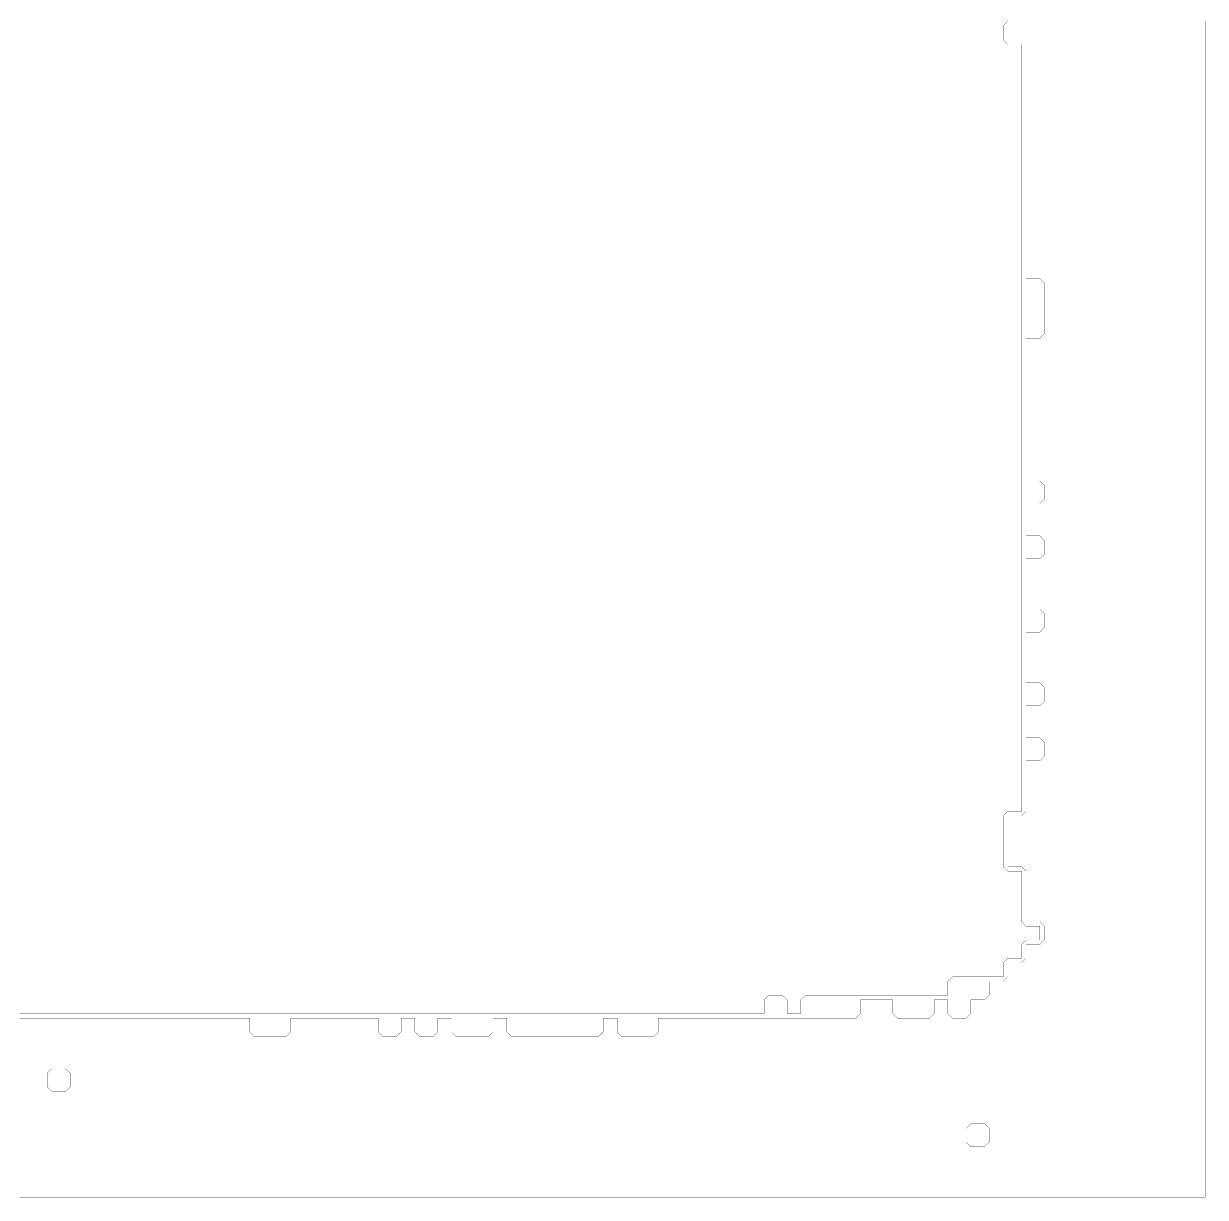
# Model space of a CAD drawing. Header units: metres. Extents: x 0 to 4990, y -4990 to 0.
# Drawn here: x 2479 to 4990, y -4990 to -2495 of the extents above; entities that cross this region are included whole.
import ezdxf

# ---------------------------------------------------------------- set-up
doc = ezdxf.new("R2010")
doc.units = ezdxf.units.M
doc.layers.add('conductor', color=1, linetype='Continuous')
doc.layers.add('substrate', color=5, linetype='Continuous')

msp = doc.modelspace()

# ---------------------------------------------------------------- linework, layer by layer
at = {"layer": 'conductor', "const_width": 0.5}
msp.add_lwpolyline([(2470.703125, -4599.609375), (2480.46875, -4599.609375), (2490.234375, -4599.609375), (2500, -4599.609375), (2509.765625, -4599.609375), (2519.53125, -4599.609375), (2529.296875, -4599.609375), (2539.0625, -4599.609375), (2548.828125, -4599.609375), (2558.59375, -4599.609375), (2568.359375, -4599.609375), (2578.125, -4599.609375), (2587.890625, -4599.609375), (2597.65625, -4599.609375), (2607.421875, -4599.609375), (2617.1875, -4599.609375), (2626.953125, -4599.609375), (2636.71875, -4599.609375), (2646.484375, -4599.609375), (2656.25, -4599.609375), (2666.015625, -4599.609375), (2675.78125, -4599.609375), (2685.546875, -4599.609375), (2695.3125, -4599.609375), (2705.078125, -4599.609375), (2714.84375, -4599.609375), (2724.609375, -4599.609375), (2734.375, -4599.609375), (2744.140625, -4599.609375), (2753.90625, -4599.609375), (2763.671875, -4599.609375), (2773.4375, -4599.609375), (2783.203125, -4599.609375), (2792.96875, -4599.609375), (2802.734375, -4599.609375), (2812.5, -4599.609375), (2822.265625, -4599.609375), (2832.03125, -4599.609375), (2841.796875, -4599.609375), (2851.5625, -4599.609375), (2861.328125, -4599.609375), (2871.09375, -4599.609375), (2880.859375, -4599.609375), (2890.625, -4599.609375), (2900.390625, -4599.609375), (2910.15625, -4599.609375), (2919.921875, -4599.609375), (2929.6875, -4599.609375), (2939.453125, -4599.609375), (2949.21875, -4599.609375), (2958.984375, -4599.609375), (2968.75, -4599.609375), (2978.515625, -4599.609375), (2988.28125, -4599.609375), (2998.046875, -4599.609375), (3007.8125, -4599.609375), (3017.578125, -4599.609375), (3027.34375, -4599.609375), (3037.109375, -4599.609375), (3046.875, -4599.609375), (3056.640625, -4599.609375), (3066.40625, -4599.609375), (3076.171875, -4599.609375), (3085.9375, -4599.609375), (3095.703125, -4599.609375), (3105.46875, -4599.609375), (3115.234375, -4599.609375), (3125, -4599.609375), (3134.765625, -4599.609375), (3144.53125, -4599.609375), (3154.296875, -4599.609375), (3164.0625, -4599.609375), (3173.828125, -4599.609375), (3183.59375, -4599.609375), (3193.359375, -4599.609375), (3203.125, -4599.609375), (3212.890625, -4599.609375), (3222.65625, -4599.609375), (3232.421875, -4599.609375), (3242.1875, -4599.609375), (3251.953125, -4599.609375), (3261.71875, -4599.609375), (3271.484375, -4599.609375), (3281.25, -4599.609375), (3291.015625, -4599.609375), (3300.78125, -4599.609375), (3310.546875, -4599.609375), (3320.3125, -4599.609375), (3330.078125, -4599.609375), (3339.84375, -4599.609375), (3349.609375, -4599.609375), (3359.375, -4599.609375), (3369.140625, -4599.609375), (3378.90625, -4599.609375), (3388.671875, -4599.609375), (3398.4375, -4599.609375), (3408.203125, -4599.609375), (3417.96875, -4599.609375), (3427.734375, -4599.609375), (3437.5, -4599.609375), (3447.265625, -4599.609375), (3457.03125, -4599.609375), (3466.796875, -4599.609375), (3476.5625, -4599.609375), (3486.328125, -4599.609375), (3496.09375, -4599.609375), (3505.859375, -4599.609375), (3515.625, -4599.609375), (3525.390625, -4599.609375), (3535.15625, -4599.609375), (3544.921875, -4599.609375), (3554.6875, -4599.609375), (3564.453125, -4599.609375), (3574.21875, -4599.609375), (3583.984375, -4599.609375), (3593.75, -4599.609375), (3603.515625, -4599.609375), (3613.28125, -4599.609375), (3623.046875, -4599.609375), (3632.8125, -4599.609375), (3642.578125, -4599.609375), (3652.34375, -4599.609375), (3662.109375, -4599.609375), (3671.875, -4599.609375), (3681.640625, -4599.609375), (3691.40625, -4599.609375), (3701.171875, -4599.609375), (3710.9375, -4599.609375), (3720.703125, -4599.609375), (3730.46875, -4599.609375), (3740.234375, -4599.609375), (3750, -4599.609375), (3759.765625, -4599.609375), (3769.53125, -4599.609375), (3779.296875, -4599.609375), (3789.0625, -4599.609375), (3798.828125, -4599.609375), (3808.59375, -4599.609375), (3818.359375, -4599.609375), (3828.125, -4599.609375), (3837.890625, -4599.609375), (3847.65625, -4599.609375), (3857.421875, -4599.609375), (3867.1875, -4599.609375), (3876.953125, -4599.609375), (3886.71875, -4599.609375), (3896.484375, -4599.609375), (3906.25, -4599.609375), (3916.015625, -4599.609375), (3925.78125, -4599.609375), (3935.546875, -4599.609375), (3945.3125, -4599.609375), (3955.078125, -4599.609375), (3964.84375, -4599.609375), (3974.609375, -4599.609375), (3984.375, -4599.609375), (3994.140625, -4599.609375), (4003.90625, -4599.609375), (4013.671875, -4599.609375), (4023.4375, -4599.609375), (4033.203125, -4599.609375), (4042.96875, -4599.609375), (4052.734375, -4599.609375), (4052.734375, -4589.84375), (4052.734375, -4580.078125), (4052.734375, -4570.3125), (4062.5, -4560.546875), (4072.265625, -4560.546875), (4082.03125, -4560.546875), (4091.796875, -4560.546875), (4101.5625, -4570.3125), (4101.5625, -4580.078125), (4101.5625, -4589.84375), (4101.5625, -4599.609375), (4111.328125, -4599.609375), (4121.09375, -4599.609375), (4130.859375, -4599.609375), (4130.859375, -4589.84375), (4130.859375, -4580.078125), (4130.859375, -4570.3125), (4140.625, -4560.546875), (4150.390625, -4560.546875), (4160.15625, -4560.546875), (4169.921875, -4560.546875), (4179.6875, -4560.546875), (4189.453125, -4560.546875), (4199.21875, -4560.546875), (4208.984375, -4560.546875), (4218.75, -4560.546875), (4228.515625, -4560.546875), (4238.28125, -4560.546875), (4248.046875, -4560.546875), (4257.8125, -4560.546875), (4267.578125, -4560.546875), (4277.34375, -4560.546875), (4287.109375, -4560.546875), (4296.875, -4560.546875), (4306.640625, -4560.546875), (4316.40625, -4560.546875), (4326.171875, -4560.546875), (4335.9375, -4560.546875), (4345.703125, -4560.546875), (4355.46875, -4560.546875), (4365.234375, -4560.546875), (4375, -4560.546875), (4384.765625, -4560.546875), (4394.53125, -4560.546875), (4404.296875, -4560.546875), (4414.0625, -4560.546875), (4423.828125, -4560.546875), (4433.59375, -4560.546875), (4443.359375, -4560.546875), (4443.359375, -4550.78125), (4443.359375, -4541.015625), (4443.359375, -4531.25), (4453.125, -4521.484375), (4462.890625, -4521.484375), (4472.65625, -4521.484375), (4482.421875, -4521.484375), (4492.1875, -4521.484375), (4501.953125, -4521.484375), (4511.71875, -4521.484375), (4521.484375, -4521.484375), (4531.25, -4521.484375), (4541.015625, -4521.484375), (4550.78125, -4521.484375), (4560.546875, -4521.484375), (4560.546875, -4511.71875), (4560.546875, -4501.953125), (4560.546875, -4492.1875), (4570.3125, -4482.421875), (4580.078125, -4482.421875), (4589.84375, -4482.421875), (4599.609375, -4482.421875), (4599.609375, -4472.65625), (4599.609375, -4462.890625), (4599.609375, -4453.125), (4609.375, -4443.359375), (4619.140625, -4443.359375), (4628.90625, -4443.359375), (4638.671875, -4443.359375), (4638.671875, -4433.59375), (4638.671875, -4423.828125), (4638.671875, -4414.0625), (4628.90625, -4414.0625), (4619.140625, -4414.0625), (4609.375, -4414.0625), (4599.609375, -4404.296875), (4599.609375, -4394.53125), (4599.609375, -4384.765625), (4599.609375, -4375), (4599.609375, -4365.234375), (4599.609375, -4355.46875), (4599.609375, -4345.703125), (4599.609375, -4335.9375), (4599.609375, -4326.171875), (4599.609375, -4316.40625), (4599.609375, -4306.640625), (4599.609375, -4296.875), (4589.84375, -4296.875), (4580.078125, -4296.875), (4570.3125, -4296.875), (4560.546875, -4287.109375), (4560.546875, -4277.34375), (4560.546875, -4267.578125), (4560.546875, -4257.8125), (4560.546875, -4248.046875), (4560.546875, -4238.28125), (4560.546875, -4228.515625), (4560.546875, -4218.75), (4560.546875, -4208.984375), (4560.546875, -4199.21875), (4560.546875, -4189.453125), (4560.546875, -4179.6875), (4570.3125, -4169.921875), (4580.078125, -4169.921875), (4589.84375, -4169.921875), (4599.609375, -4169.921875), (4599.609375, -4160.15625), (4599.609375, -4150.390625), (4599.609375, -4140.625), (4599.609375, -4130.859375), (4599.609375, -4121.09375), (4599.609375, -4111.328125), (4599.609375, -4101.5625), (4599.609375, -4091.796875), (4599.609375, -4082.03125), (4599.609375, -4072.265625), (4599.609375, -4062.5), (4599.609375, -4052.734375), (4599.609375, -4042.96875), (4599.609375, -4033.203125), (4599.609375, -4023.4375), (4599.609375, -4013.671875), (4599.609375, -4003.90625), (4599.609375, -3994.140625), (4599.609375, -3984.375), (4599.609375, -3974.609375), (4599.609375, -3964.84375), (4599.609375, -3955.078125), (4599.609375, -3945.3125), (4599.609375, -3935.546875), (4599.609375, -3925.78125), (4599.609375, -3916.015625), (4599.609375, -3906.25), (4599.609375, -3896.484375), (4599.609375, -3886.71875), (4599.609375, -3876.953125), (4599.609375, -3867.1875), (4599.609375, -3857.421875), (4599.609375, -3847.65625), (4599.609375, -3837.890625), (4599.609375, -3828.125), (4599.609375, -3818.359375), (4599.609375, -3808.59375), (4599.609375, -3798.828125), (4599.609375, -3789.0625), (4599.609375, -3779.296875), (4599.609375, -3769.53125), (4599.609375, -3759.765625), (4599.609375, -3750), (4599.609375, -3740.234375), (4599.609375, -3730.46875), (4599.609375, -3720.703125), (4599.609375, -3710.9375), (4599.609375, -3701.171875), (4599.609375, -3691.40625), (4599.609375, -3681.640625), (4599.609375, -3671.875), (4599.609375, -3662.109375), (4599.609375, -3652.34375), (4599.609375, -3642.578125), (4599.609375, -3632.8125), (4599.609375, -3623.046875), (4599.609375, -3613.28125), (4599.609375, -3603.515625), (4599.609375, -3593.75), (4599.609375, -3583.984375), (4599.609375, -3574.21875), (4599.609375, -3564.453125), (4599.609375, -3554.6875), (4599.609375, -3544.921875), (4599.609375, -3535.15625), (4599.609375, -3525.390625), (4599.609375, -3515.625), (4599.609375, -3505.859375), (4599.609375, -3496.09375), (4599.609375, -3486.328125), (4599.609375, -3476.5625), (4599.609375, -3466.796875), (4599.609375, -3457.03125), (4599.609375, -3447.265625), (4599.609375, -3437.5), (4599.609375, -3427.734375), (4599.609375, -3417.96875), (4599.609375, -3408.203125), (4599.609375, -3398.4375), (4599.609375, -3388.671875), (4599.609375, -3378.90625), (4599.609375, -3369.140625), (4599.609375, -3359.375), (4599.609375, -3349.609375), (4599.609375, -3339.84375), (4599.609375, -3330.078125), (4599.609375, -3320.3125), (4599.609375, -3310.546875), (4599.609375, -3300.78125), (4599.609375, -3291.015625), (4599.609375, -3281.25), (4599.609375, -3271.484375), (4599.609375, -3261.71875), (4599.609375, -3251.953125), (4599.609375, -3242.1875), (4599.609375, -3232.421875), (4599.609375, -3222.65625), (4599.609375, -3212.890625), (4599.609375, -3203.125), (4599.609375, -3193.359375), (4599.609375, -3183.59375), (4599.609375, -3173.828125), (4599.609375, -3164.0625), (4599.609375, -3154.296875), (4599.609375, -3144.53125), (4599.609375, -3134.765625), (4599.609375, -3125), (4599.609375, -3115.234375), (4599.609375, -3105.46875), (4599.609375, -3095.703125), (4599.609375, -3085.9375), (4599.609375, -3076.171875), (4599.609375, -3066.40625), (4599.609375, -3056.640625), (4599.609375, -3046.875), (4599.609375, -3037.109375), (4599.609375, -3027.34375), (4599.609375, -3017.578125), (4599.609375, -3007.8125), (4599.609375, -2998.046875), (4599.609375, -2988.28125), (4599.609375, -2978.515625), (4599.609375, -2968.75), (4599.609375, -2958.984375), (4599.609375, -2949.21875), (4599.609375, -2939.453125), (4599.609375, -2929.6875), (4599.609375, -2919.921875), (4599.609375, -2910.15625), (4599.609375, -2900.390625), (4599.609375, -2890.625), (4599.609375, -2880.859375), (4599.609375, -2871.09375), (4599.609375, -2861.328125), (4599.609375, -2851.5625), (4599.609375, -2841.796875), (4599.609375, -2832.03125), (4599.609375, -2822.265625), (4599.609375, -2812.5), (4599.609375, -2802.734375), (4599.609375, -2792.96875), (4599.609375, -2783.203125), (4599.609375, -2773.4375), (4599.609375, -2763.671875), (4599.609375, -2753.90625), (4599.609375, -2744.140625), (4599.609375, -2734.375), (4599.609375, -2724.609375), (4599.609375, -2714.84375), (4599.609375, -2705.078125), (4599.609375, -2695.3125), (4599.609375, -2685.546875), (4599.609375, -2675.78125), (4599.609375, -2666.015625), (4599.609375, -2656.25), (4599.609375, -2646.484375), (4599.609375, -2636.71875), (4599.609375, -2626.953125), (4599.609375, -2617.1875), (4599.609375, -2607.421875), (4599.609375, -2597.65625), (4599.609375, -2587.890625), (4599.609375, -2578.125), (4599.609375, -2568.359375), (4599.609375, -2558.59375), (4599.609375, -2548.828125), (4599.609375, -2539.0625), (4589.84375, -2539.0625), (4580.078125, -2539.0625), (4570.3125, -2539.0625), (4560.546875, -2529.296875), (4560.546875, -2519.53125), (4560.546875, -2509.765625), (4560.546875, -2500), (4570.3125, -2490.234375)], dxfattribs=at)
at = {"layer": 'substrate', "const_width": 0.5}
for points in [[(2470.703125, -4990.234375), (2480.46875, -4990.234375), (2490.234375, -4990.234375), (2500, -4990.234375), (2509.765625, -4990.234375), (2519.53125, -4990.234375), (2529.296875, -4990.234375), (2539.0625, -4990.234375), (2548.828125, -4990.234375), (2558.59375, -4990.234375), (2568.359375, -4990.234375), (2578.125, -4990.234375), (2587.890625, -4990.234375), (2597.65625, -4990.234375), (2607.421875, -4990.234375), (2617.1875, -4990.234375), (2626.953125, -4990.234375), (2636.71875, -4990.234375), (2646.484375, -4990.234375), (2656.25, -4990.234375), (2666.015625, -4990.234375), (2675.78125, -4990.234375), (2685.546875, -4990.234375), (2695.3125, -4990.234375), (2705.078125, -4990.234375), (2714.84375, -4990.234375), (2724.609375, -4990.234375), (2734.375, -4990.234375), (2744.140625, -4990.234375), (2753.90625, -4990.234375), (2763.671875, -4990.234375), (2773.4375, -4990.234375), (2783.203125, -4990.234375), (2792.96875, -4990.234375), (2802.734375, -4990.234375), (2812.5, -4990.234375), (2822.265625, -4990.234375), (2832.03125, -4990.234375), (2841.796875, -4990.234375), (2851.5625, -4990.234375), (2861.328125, -4990.234375), (2871.09375, -4990.234375), (2880.859375, -4990.234375), (2890.625, -4990.234375), (2900.390625, -4990.234375), (2910.15625, -4990.234375), (2919.921875, -4990.234375), (2929.6875, -4990.234375), (2939.453125, -4990.234375), (2949.21875, -4990.234375), (2958.984375, -4990.234375), (2968.75, -4990.234375), (2978.515625, -4990.234375), (2988.28125, -4990.234375), (2998.046875, -4990.234375), (3007.8125, -4990.234375), (3017.578125, -4990.234375), (3027.34375, -4990.234375), (3037.109375, -4990.234375), (3046.875, -4990.234375), (3056.640625, -4990.234375), (3066.40625, -4990.234375), (3076.171875, -4990.234375), (3085.9375, -4990.234375), (3095.703125, -4990.234375), (3105.46875, -4990.234375), (3115.234375, -4990.234375), (3125, -4990.234375), (3134.765625, -4990.234375), (3144.53125, -4990.234375), (3154.296875, -4990.234375), (3164.0625, -4990.234375), (3173.828125, -4990.234375), (3183.59375, -4990.234375), (3193.359375, -4990.234375), (3203.125, -4990.234375), (3212.890625, -4990.234375), (3222.65625, -4990.234375), (3232.421875, -4990.234375), (3242.1875, -4990.234375), (3251.953125, -4990.234375), (3261.71875, -4990.234375), (3271.484375, -4990.234375), (3281.25, -4990.234375), (3291.015625, -4990.234375), (3300.78125, -4990.234375), (3310.546875, -4990.234375), (3320.3125, -4990.234375), (3330.078125, -4990.234375), (3339.84375, -4990.234375), (3349.609375, -4990.234375), (3359.375, -4990.234375), (3369.140625, -4990.234375), (3378.90625, -4990.234375), (3388.671875, -4990.234375), (3398.4375, -4990.234375), (3408.203125, -4990.234375), (3417.96875, -4990.234375), (3427.734375, -4990.234375), (3437.5, -4990.234375), (3447.265625, -4990.234375), (3457.03125, -4990.234375), (3466.796875, -4990.234375), (3476.5625, -4990.234375), (3486.328125, -4990.234375), (3496.09375, -4990.234375), (3505.859375, -4990.234375), (3515.625, -4990.234375), (3525.390625, -4990.234375), (3535.15625, -4990.234375), (3544.921875, -4990.234375), (3554.6875, -4990.234375), (3564.453125, -4990.234375), (3574.21875, -4990.234375), (3583.984375, -4990.234375), (3593.75, -4990.234375), (3603.515625, -4990.234375), (3613.28125, -4990.234375), (3623.046875, -4990.234375), (3632.8125, -4990.234375), (3642.578125, -4990.234375), (3652.34375, -4990.234375), (3662.109375, -4990.234375), (3671.875, -4990.234375), (3681.640625, -4990.234375), (3691.40625, -4990.234375), (3701.171875, -4990.234375), (3710.9375, -4990.234375), (3720.703125, -4990.234375), (3730.46875, -4990.234375), (3740.234375, -4990.234375), (3750, -4990.234375), (3759.765625, -4990.234375), (3769.53125, -4990.234375), (3779.296875, -4990.234375), (3789.0625, -4990.234375), (3798.828125, -4990.234375), (3808.59375, -4990.234375), (3818.359375, -4990.234375), (3828.125, -4990.234375), (3837.890625, -4990.234375), (3847.65625, -4990.234375), (3857.421875, -4990.234375), (3867.1875, -4990.234375), (3876.953125, -4990.234375), (3886.71875, -4990.234375), (3896.484375, -4990.234375), (3906.25, -4990.234375), (3916.015625, -4990.234375), (3925.78125, -4990.234375), (3935.546875, -4990.234375), (3945.3125, -4990.234375), (3955.078125, -4990.234375), (3964.84375, -4990.234375), (3974.609375, -4990.234375), (3984.375, -4990.234375), (3994.140625, -4990.234375), (4003.90625, -4990.234375), (4013.671875, -4990.234375), (4023.4375, -4990.234375), (4033.203125, -4990.234375), (4042.96875, -4990.234375), (4052.734375, -4990.234375), (4062.5, -4990.234375), (4072.265625, -4990.234375), (4082.03125, -4990.234375), (4091.796875, -4990.234375), (4101.5625, -4990.234375), (4111.328125, -4990.234375), (4121.09375, -4990.234375), (4130.859375, -4990.234375), (4140.625, -4990.234375), (4150.390625, -4990.234375), (4160.15625, -4990.234375), (4169.921875, -4990.234375), (4179.6875, -4990.234375), (4189.453125, -4990.234375), (4199.21875, -4990.234375), (4208.984375, -4990.234375), (4218.75, -4990.234375), (4228.515625, -4990.234375), (4238.28125, -4990.234375), (4248.046875, -4990.234375), (4257.8125, -4990.234375), (4267.578125, -4990.234375), (4277.34375, -4990.234375), (4287.109375, -4990.234375), (4296.875, -4990.234375), (4306.640625, -4990.234375), (4316.40625, -4990.234375), (4326.171875, -4990.234375), (4335.9375, -4990.234375), (4345.703125, -4990.234375), (4355.46875, -4990.234375), (4365.234375, -4990.234375), (4375, -4990.234375), (4384.765625, -4990.234375), (4394.53125, -4990.234375), (4404.296875, -4990.234375), (4414.0625, -4990.234375), (4423.828125, -4990.234375), (4433.59375, -4990.234375), (4443.359375, -4990.234375), (4453.125, -4990.234375), (4462.890625, -4990.234375), (4472.65625, -4990.234375), (4482.421875, -4990.234375), (4492.1875, -4990.234375), (4501.953125, -4990.234375), (4511.71875, -4990.234375), (4521.484375, -4990.234375), (4531.25, -4990.234375), (4541.015625, -4990.234375), (4550.78125, -4990.234375), (4560.546875, -4990.234375), (4570.3125, -4990.234375), (4580.078125, -4990.234375), (4589.84375, -4990.234375), (4599.609375, -4990.234375), (4609.375, -4990.234375), (4619.140625, -4990.234375), (4628.90625, -4990.234375), (4638.671875, -4990.234375), (4648.4375, -4990.234375), (4658.203125, -4990.234375), (4667.96875, -4990.234375), (4677.734375, -4990.234375), (4687.5, -4990.234375), (4697.265625, -4990.234375), (4707.03125, -4990.234375), (4716.796875, -4990.234375), (4726.5625, -4990.234375), (4736.328125, -4990.234375), (4746.09375, -4990.234375), (4755.859375, -4990.234375), (4765.625, -4990.234375), (4775.390625, -4990.234375), (4785.15625, -4990.234375), (4794.921875, -4990.234375), (4804.6875, -4990.234375), (4814.453125, -4990.234375), (4824.21875, -4990.234375), (4833.984375, -4990.234375), (4843.75, -4990.234375), (4853.515625, -4990.234375), (4863.28125, -4990.234375), (4873.046875, -4990.234375), (4882.8125, -4990.234375), (4892.578125, -4990.234375), (4902.34375, -4990.234375), (4912.109375, -4990.234375), (4921.875, -4990.234375), (4931.640625, -4990.234375), (4941.40625, -4990.234375), (4951.171875, -4990.234375), (4960.9375, -4990.234375), (4970.703125, -4990.234375), (4980.46875, -4990.234375), (4990.234375, -4990.234375), (4990.234375, -4980.46875), (4990.234375, -4970.703125), (4990.234375, -4960.9375), (4990.234375, -4951.171875), (4990.234375, -4941.40625), (4990.234375, -4931.640625), (4990.234375, -4921.875), (4990.234375, -4912.109375), (4990.234375, -4902.34375), (4990.234375, -4892.578125), (4990.234375, -4882.8125), (4990.234375, -4873.046875), (4990.234375, -4863.28125), (4990.234375, -4853.515625), (4990.234375, -4843.75), (4990.234375, -4833.984375), (4990.234375, -4824.21875), (4990.234375, -4814.453125), (4990.234375, -4804.6875), (4990.234375, -4794.921875), (4990.234375, -4785.15625), (4990.234375, -4775.390625), (4990.234375, -4765.625), (4990.234375, -4755.859375), (4990.234375, -4746.09375), (4990.234375, -4736.328125), (4990.234375, -4726.5625), (4990.234375, -4716.796875), (4990.234375, -4707.03125), (4990.234375, -4697.265625), (4990.234375, -4687.5), (4990.234375, -4677.734375), (4990.234375, -4667.96875), (4990.234375, -4658.203125), (4990.234375, -4648.4375), (4990.234375, -4638.671875), (4990.234375, -4628.90625), (4990.234375, -4619.140625), (4990.234375, -4609.375), (4990.234375, -4599.609375), (4990.234375, -4589.84375), (4990.234375, -4580.078125), (4990.234375, -4570.3125), (4990.234375, -4560.546875), (4990.234375, -4550.78125), (4990.234375, -4541.015625), (4990.234375, -4531.25), (4990.234375, -4521.484375), (4990.234375, -4511.71875), (4990.234375, -4501.953125), (4990.234375, -4492.1875), (4990.234375, -4482.421875), (4990.234375, -4472.65625), (4990.234375, -4462.890625), (4990.234375, -4453.125), (4990.234375, -4443.359375), (4990.234375, -4433.59375), (4990.234375, -4423.828125), (4990.234375, -4414.0625), (4990.234375, -4404.296875), (4990.234375, -4394.53125), (4990.234375, -4384.765625), (4990.234375, -4375), (4990.234375, -4365.234375), (4990.234375, -4355.46875), (4990.234375, -4345.703125), (4990.234375, -4335.9375), (4990.234375, -4326.171875), (4990.234375, -4316.40625), (4990.234375, -4306.640625), (4990.234375, -4296.875), (4990.234375, -4287.109375), (4990.234375, -4277.34375), (4990.234375, -4267.578125), (4990.234375, -4257.8125), (4990.234375, -4248.046875), (4990.234375, -4238.28125), (4990.234375, -4228.515625), (4990.234375, -4218.75), (4990.234375, -4208.984375), (4990.234375, -4199.21875), (4990.234375, -4189.453125), (4990.234375, -4179.6875), (4990.234375, -4169.921875), (4990.234375, -4160.15625), (4990.234375, -4150.390625), (4990.234375, -4140.625), (4990.234375, -4130.859375), (4990.234375, -4121.09375), (4990.234375, -4111.328125), (4990.234375, -4101.5625), (4990.234375, -4091.796875), (4990.234375, -4082.03125), (4990.234375, -4072.265625), (4990.234375, -4062.5), (4990.234375, -4052.734375), (4990.234375, -4042.96875), (4990.234375, -4033.203125), (4990.234375, -4023.4375), (4990.234375, -4013.671875), (4990.234375, -4003.90625), (4990.234375, -3994.140625), (4990.234375, -3984.375), (4990.234375, -3974.609375), (4990.234375, -3964.84375), (4990.234375, -3955.078125), (4990.234375, -3945.3125), (4990.234375, -3935.546875), (4990.234375, -3925.78125), (4990.234375, -3916.015625), (4990.234375, -3906.25), (4990.234375, -3896.484375), (4990.234375, -3886.71875), (4990.234375, -3876.953125), (4990.234375, -3867.1875), (4990.234375, -3857.421875), (4990.234375, -3847.65625), (4990.234375, -3837.890625), (4990.234375, -3828.125), (4990.234375, -3818.359375), (4990.234375, -3808.59375), (4990.234375, -3798.828125), (4990.234375, -3789.0625), (4990.234375, -3779.296875), (4990.234375, -3769.53125), (4990.234375, -3759.765625), (4990.234375, -3750), (4990.234375, -3740.234375), (4990.234375, -3730.46875), (4990.234375, -3720.703125), (4990.234375, -3710.9375), (4990.234375, -3701.171875), (4990.234375, -3691.40625), (4990.234375, -3681.640625), (4990.234375, -3671.875), (4990.234375, -3662.109375), (4990.234375, -3652.34375), (4990.234375, -3642.578125), (4990.234375, -3632.8125), (4990.234375, -3623.046875), (4990.234375, -3613.28125), (4990.234375, -3603.515625), (4990.234375, -3593.75), (4990.234375, -3583.984375), (4990.234375, -3574.21875), (4990.234375, -3564.453125), (4990.234375, -3554.6875), (4990.234375, -3544.921875), (4990.234375, -3535.15625), (4990.234375, -3525.390625), (4990.234375, -3515.625), (4990.234375, -3505.859375), (4990.234375, -3496.09375), (4990.234375, -3486.328125), (4990.234375, -3476.5625), (4990.234375, -3466.796875), (4990.234375, -3457.03125), (4990.234375, -3447.265625), (4990.234375, -3437.5), (4990.234375, -3427.734375), (4990.234375, -3417.96875), (4990.234375, -3408.203125), (4990.234375, -3398.4375), (4990.234375, -3388.671875), (4990.234375, -3378.90625), (4990.234375, -3369.140625), (4990.234375, -3359.375), (4990.234375, -3349.609375), (4990.234375, -3339.84375), (4990.234375, -3330.078125), (4990.234375, -3320.3125), (4990.234375, -3310.546875), (4990.234375, -3300.78125), (4990.234375, -3291.015625), (4990.234375, -3281.25), (4990.234375, -3271.484375), (4990.234375, -3261.71875), (4990.234375, -3251.953125), (4990.234375, -3242.1875), (4990.234375, -3232.421875), (4990.234375, -3222.65625), (4990.234375, -3212.890625), (4990.234375, -3203.125), (4990.234375, -3193.359375), (4990.234375, -3183.59375), (4990.234375, -3173.828125), (4990.234375, -3164.0625), (4990.234375, -3154.296875), (4990.234375, -3144.53125), (4990.234375, -3134.765625), (4990.234375, -3125), (4990.234375, -3115.234375), (4990.234375, -3105.46875), (4990.234375, -3095.703125), (4990.234375, -3085.9375), (4990.234375, -3076.171875), (4990.234375, -3066.40625), (4990.234375, -3056.640625), (4990.234375, -3046.875), (4990.234375, -3037.109375), (4990.234375, -3027.34375), (4990.234375, -3017.578125), (4990.234375, -3007.8125), (4990.234375, -2998.046875), (4990.234375, -2988.28125), (4990.234375, -2978.515625), (4990.234375, -2968.75), (4990.234375, -2958.984375), (4990.234375, -2949.21875), (4990.234375, -2939.453125), (4990.234375, -2929.6875), (4990.234375, -2919.921875), (4990.234375, -2910.15625), (4990.234375, -2900.390625), (4990.234375, -2890.625), (4990.234375, -2880.859375), (4990.234375, -2871.09375), (4990.234375, -2861.328125), (4990.234375, -2851.5625), (4990.234375, -2841.796875), (4990.234375, -2832.03125), (4990.234375, -2822.265625), (4990.234375, -2812.5), (4990.234375, -2802.734375), (4990.234375, -2792.96875), (4990.234375, -2783.203125), (4990.234375, -2773.4375), (4990.234375, -2763.671875), (4990.234375, -2753.90625), (4990.234375, -2744.140625), (4990.234375, -2734.375), (4990.234375, -2724.609375), (4990.234375, -2714.84375), (4990.234375, -2705.078125), (4990.234375, -2695.3125), (4990.234375, -2685.546875), (4990.234375, -2675.78125), (4990.234375, -2666.015625), (4990.234375, -2656.25), (4990.234375, -2646.484375), (4990.234375, -2636.71875), (4990.234375, -2626.953125), (4990.234375, -2617.1875), (4990.234375, -2607.421875), (4990.234375, -2597.65625), (4990.234375, -2587.890625), (4990.234375, -2578.125), (4990.234375, -2568.359375), (4990.234375, -2558.59375), (4990.234375, -2548.828125), (4990.234375, -2539.0625), (4990.234375, -2529.296875), (4990.234375, -2519.53125), (4990.234375, -2509.765625), (4990.234375, -2500), (4990.234375, -2490.234375)], [(4609.375, -2490.234375), (4609.375, -2500), (4609.375, -2509.765625), (4609.375, -2519.53125), (4609.375, -2529.296875), (4609.375, -2539.0625), (4609.375, -2548.828125), (4609.375, -2558.59375), (4609.375, -2568.359375), (4609.375, -2578.125), (4609.375, -2587.890625), (4609.375, -2597.65625), (4609.375, -2607.421875), (4609.375, -2617.1875), (4609.375, -2626.953125), (4609.375, -2636.71875), (4609.375, -2646.484375), (4609.375, -2656.25), (4609.375, -2666.015625), (4609.375, -2675.78125), (4609.375, -2685.546875), (4609.375, -2695.3125), (4609.375, -2705.078125), (4609.375, -2714.84375), (4609.375, -2724.609375), (4609.375, -2734.375), (4609.375, -2744.140625), (4609.375, -2753.90625), (4609.375, -2763.671875), (4609.375, -2773.4375), (4609.375, -2783.203125), (4609.375, -2792.96875), (4609.375, -2802.734375), (4609.375, -2812.5), (4609.375, -2822.265625), (4609.375, -2832.03125), (4609.375, -2841.796875), (4609.375, -2851.5625), (4609.375, -2861.328125), (4609.375, -2871.09375), (4609.375, -2880.859375), (4609.375, -2890.625), (4609.375, -2900.390625), (4609.375, -2910.15625), (4609.375, -2919.921875), (4609.375, -2929.6875), (4609.375, -2939.453125), (4609.375, -2949.21875), (4609.375, -2958.984375), (4609.375, -2968.75), (4609.375, -2978.515625), (4609.375, -2988.28125), (4609.375, -2998.046875), (4609.375, -3007.8125), (4609.375, -3017.578125), (4609.375, -3027.34375), (4609.375, -3037.109375), (4619.140625, -3037.109375), (4628.90625, -3037.109375), (4638.671875, -3037.109375), (4648.4375, -3046.875), (4648.4375, -3056.640625), (4648.4375, -3066.40625), (4648.4375, -3076.171875), (4648.4375, -3085.9375), (4648.4375, -3095.703125), (4648.4375, -3105.46875), (4648.4375, -3115.234375), (4648.4375, -3125), (4648.4375, -3134.765625), (4648.4375, -3144.53125), (4648.4375, -3154.296875), (4638.671875, -3164.0625), (4628.90625, -3164.0625), (4619.140625, -3164.0625), (4609.375, -3164.0625), (4609.375, -3173.828125), (4609.375, -3183.59375), (4609.375, -3193.359375), (4609.375, -3203.125), (4609.375, -3212.890625), (4609.375, -3222.65625), (4609.375, -3232.421875), (4609.375, -3242.1875), (4609.375, -3251.953125), (4609.375, -3261.71875), (4609.375, -3271.484375), (4609.375, -3281.25), (4609.375, -3291.015625), (4609.375, -3300.78125), (4609.375, -3310.546875), (4609.375, -3320.3125), (4609.375, -3330.078125), (4609.375, -3339.84375), (4609.375, -3349.609375), (4609.375, -3359.375), (4609.375, -3369.140625), (4609.375, -3378.90625), (4609.375, -3388.671875), (4609.375, -3398.4375), (4609.375, -3408.203125), (4609.375, -3417.96875), (4609.375, -3427.734375), (4609.375, -3437.5), (4609.375, -3447.265625), (4609.375, -3457.03125), (4609.375, -3466.796875), (4619.140625, -3466.796875), (4628.90625, -3466.796875), (4638.671875, -3466.796875), (4648.4375, -3476.5625), (4648.4375, -3486.328125), (4648.4375, -3496.09375), (4648.4375, -3505.859375), (4638.671875, -3515.625), (4628.90625, -3515.625), (4619.140625, -3515.625), (4609.375, -3515.625), (4609.375, -3525.390625), (4609.375, -3535.15625), (4609.375, -3544.921875), (4609.375, -3554.6875), (4609.375, -3564.453125), (4609.375, -3574.21875), (4609.375, -3583.984375), (4619.140625, -3583.984375), (4628.90625, -3583.984375), (4638.671875, -3583.984375), (4648.4375, -3593.75), (4648.4375, -3603.515625), (4648.4375, -3613.28125), (4648.4375, -3623.046875), (4638.671875, -3632.8125), (4628.90625, -3632.8125), (4619.140625, -3632.8125), (4609.375, -3632.8125), (4609.375, -3642.578125), (4609.375, -3652.34375), (4609.375, -3662.109375), (4609.375, -3671.875), (4609.375, -3681.640625), (4609.375, -3691.40625), (4609.375, -3701.171875), (4609.375, -3710.9375), (4609.375, -3720.703125), (4609.375, -3730.46875), (4609.375, -3740.234375), (4619.140625, -3740.234375), (4628.90625, -3740.234375), (4638.671875, -3740.234375), (4648.4375, -3750), (4648.4375, -3759.765625), (4648.4375, -3769.53125), (4648.4375, -3779.296875), (4638.671875, -3789.0625), (4628.90625, -3789.0625), (4619.140625, -3789.0625), (4609.375, -3789.0625), (4609.375, -3798.828125), (4609.375, -3808.59375), (4609.375, -3818.359375), (4609.375, -3828.125), (4609.375, -3837.890625), (4609.375, -3847.65625), (4609.375, -3857.421875), (4609.375, -3867.1875), (4609.375, -3876.953125), (4609.375, -3886.71875), (4609.375, -3896.484375), (4619.140625, -3896.484375), (4628.90625, -3896.484375), (4638.671875, -3896.484375), (4648.4375, -3906.25), (4648.4375, -3916.015625), (4648.4375, -3925.78125), (4648.4375, -3935.546875), (4638.671875, -3945.3125), (4628.90625, -3945.3125), (4619.140625, -3945.3125), (4609.375, -3945.3125), (4609.375, -3955.078125), (4609.375, -3964.84375), (4609.375, -3974.609375), (4609.375, -3984.375), (4609.375, -3994.140625), (4609.375, -4003.90625), (4609.375, -4013.671875), (4619.140625, -4013.671875), (4628.90625, -4013.671875), (4638.671875, -4013.671875), (4648.4375, -4023.4375), (4648.4375, -4033.203125), (4648.4375, -4042.96875), (4648.4375, -4052.734375), (4638.671875, -4062.5), (4628.90625, -4062.5), (4619.140625, -4062.5), (4609.375, -4062.5), (4609.375, -4072.265625), (4609.375, -4082.03125), (4609.375, -4091.796875), (4609.375, -4101.5625), (4609.375, -4111.328125), (4609.375, -4121.09375), (4609.375, -4130.859375), (4609.375, -4140.625), (4609.375, -4150.390625), (4609.375, -4160.15625), (4609.375, -4169.921875), (4599.609375, -4179.6875), (4589.84375, -4179.6875), (4580.078125, -4179.6875), (4570.3125, -4179.6875), (4570.3125, -4189.453125), (4570.3125, -4199.21875), (4570.3125, -4208.984375), (4570.3125, -4218.75), (4570.3125, -4228.515625), (4570.3125, -4238.28125), (4570.3125, -4248.046875), (4570.3125, -4257.8125), (4570.3125, -4267.578125), (4570.3125, -4277.34375), (4570.3125, -4287.109375), (4580.078125, -4287.109375), (4589.84375, -4287.109375), (4599.609375, -4287.109375), (4609.375, -4296.875), (4609.375, -4306.640625), (4609.375, -4316.40625), (4609.375, -4326.171875), (4609.375, -4335.9375), (4609.375, -4345.703125), (4609.375, -4355.46875), (4609.375, -4365.234375), (4609.375, -4375), (4609.375, -4384.765625), (4609.375, -4394.53125), (4609.375, -4404.296875), (4619.140625, -4404.296875), (4628.90625, -4404.296875), (4638.671875, -4404.296875), (4648.4375, -4414.0625), (4648.4375, -4423.828125), (4648.4375, -4433.59375), (4648.4375, -4443.359375), (4638.671875, -4453.125), (4628.90625, -4453.125), (4619.140625, -4453.125), (4609.375, -4453.125), (4609.375, -4462.890625), (4609.375, -4472.65625), (4609.375, -4482.421875), (4599.609375, -4492.1875), (4589.84375, -4492.1875), (4580.078125, -4492.1875), (4570.3125, -4492.1875), (4570.3125, -4501.953125), (4570.3125, -4511.71875), (4570.3125, -4521.484375), (4560.546875, -4531.25), (4550.78125, -4531.25), (4541.015625, -4531.25), (4531.25, -4531.25), (4531.25, -4541.015625), (4531.25, -4550.78125), (4531.25, -4560.546875), (4521.484375, -4570.3125), (4511.71875, -4570.3125), (4501.953125, -4570.3125), (4492.1875, -4570.3125), (4492.1875, -4580.078125), (4492.1875, -4589.84375), (4492.1875, -4599.609375), (4482.421875, -4609.375), (4472.65625, -4609.375), (4462.890625, -4609.375), (4453.125, -4609.375), (4443.359375, -4599.609375), (4443.359375, -4589.84375), (4443.359375, -4580.078125), (4443.359375, -4570.3125), (4433.59375, -4570.3125), (4423.828125, -4570.3125), (4414.0625, -4570.3125), (4414.0625, -4580.078125), (4414.0625, -4589.84375), (4414.0625, -4599.609375), (4404.296875, -4609.375), (4394.53125, -4609.375), (4384.765625, -4609.375), (4375, -4609.375), (4365.234375, -4609.375), (4355.46875, -4609.375), (4345.703125, -4609.375), (4335.9375, -4609.375), (4326.171875, -4599.609375), (4326.171875, -4589.84375), (4326.171875, -4580.078125), (4326.171875, -4570.3125), (4316.40625, -4570.3125), (4306.640625, -4570.3125), (4296.875, -4570.3125), (4287.109375, -4570.3125), (4277.34375, -4570.3125), (4267.578125, -4570.3125), (4257.8125, -4570.3125), (4257.8125, -4580.078125), (4257.8125, -4589.84375), (4257.8125, -4599.609375), (4248.046875, -4609.375), (4238.28125, -4609.375), (4228.515625, -4609.375), (4218.75, -4609.375), (4208.984375, -4609.375), (4199.21875, -4609.375), (4189.453125, -4609.375), (4179.6875, -4609.375), (4169.921875, -4609.375), (4160.15625, -4609.375), (4150.390625, -4609.375), (4140.625, -4609.375), (4130.859375, -4609.375), (4121.09375, -4609.375), (4111.328125, -4609.375), (4101.5625, -4609.375), (4091.796875, -4609.375), (4082.03125, -4609.375), (4072.265625, -4609.375), (4062.5, -4609.375), (4052.734375, -4609.375), (4042.96875, -4609.375), (4033.203125, -4609.375), (4023.4375, -4609.375), (4013.671875, -4609.375), (4003.90625, -4609.375), (3994.140625, -4609.375), (3984.375, -4609.375), (3974.609375, -4609.375), (3964.84375, -4609.375), (3955.078125, -4609.375), (3945.3125, -4609.375), (3935.546875, -4609.375), (3925.78125, -4609.375), (3916.015625, -4609.375), (3906.25, -4609.375), (3896.484375, -4609.375), (3886.71875, -4609.375), (3876.953125, -4609.375), (3867.1875, -4609.375), (3857.421875, -4609.375), (3847.65625, -4609.375), (3837.890625, -4609.375), (3828.125, -4609.375), (3828.125, -4619.140625), (3828.125, -4628.90625), (3828.125, -4638.671875), (3818.359375, -4648.4375), (3808.59375, -4648.4375), (3798.828125, -4648.4375), (3789.0625, -4648.4375), (3779.296875, -4648.4375), (3769.53125, -4648.4375), (3759.765625, -4648.4375), (3750, -4648.4375), (3740.234375, -4638.671875), (3740.234375, -4628.90625), (3740.234375, -4619.140625), (3740.234375, -4609.375), (3730.46875, -4609.375), (3720.703125, -4609.375), (3710.9375, -4609.375), (3710.9375, -4619.140625), (3710.9375, -4628.90625), (3710.9375, -4638.671875), (3701.171875, -4648.4375), (3691.40625, -4648.4375), (3681.640625, -4648.4375), (3671.875, -4648.4375), (3662.109375, -4648.4375), (3652.34375, -4648.4375), (3642.578125, -4648.4375), (3632.8125, -4648.4375), (3623.046875, -4648.4375), (3613.28125, -4648.4375), (3603.515625, -4648.4375), (3593.75, -4648.4375), (3583.984375, -4648.4375), (3574.21875, -4648.4375), (3564.453125, -4648.4375), (3554.6875, -4648.4375), (3544.921875, -4648.4375), (3535.15625, -4648.4375), (3525.390625, -4648.4375), (3515.625, -4648.4375), (3505.859375, -4638.671875), (3505.859375, -4628.90625), (3505.859375, -4619.140625), (3505.859375, -4609.375), (3496.09375, -4609.375), (3486.328125, -4609.375), (3476.5625, -4609.375), (3476.5625, -4619.140625), (3476.5625, -4628.90625), (3476.5625, -4638.671875), (3466.796875, -4648.4375), (3457.03125, -4648.4375), (3447.265625, -4648.4375), (3437.5, -4648.4375), (3427.734375, -4648.4375), (3417.96875, -4648.4375), (3408.203125, -4648.4375), (3398.4375, -4648.4375), (3388.671875, -4638.671875), (3388.671875, -4628.90625), (3388.671875, -4619.140625), (3388.671875, -4609.375), (3378.90625, -4609.375), (3369.140625, -4609.375), (3359.375, -4609.375), (3359.375, -4619.140625), (3359.375, -4628.90625), (3359.375, -4638.671875), (3349.609375, -4648.4375), (3339.84375, -4648.4375), (3330.078125, -4648.4375), (3320.3125, -4648.4375), (3310.546875, -4638.671875), (3310.546875, -4628.90625), (3310.546875, -4619.140625), (3310.546875, -4609.375), (3300.78125, -4609.375), (3291.015625, -4609.375), (3281.25, -4609.375), (3281.25, -4619.140625), (3281.25, -4628.90625), (3281.25, -4638.671875), (3271.484375, -4648.4375), (3261.71875, -4648.4375), (3251.953125, -4648.4375), (3242.1875, -4648.4375), (3232.421875, -4638.671875), (3232.421875, -4628.90625), (3232.421875, -4619.140625), (3232.421875, -4609.375), (3222.65625, -4609.375), (3212.890625, -4609.375), (3203.125, -4609.375), (3193.359375, -4609.375), (3183.59375, -4609.375), (3173.828125, -4609.375), (3164.0625, -4609.375), (3154.296875, -4609.375), (3144.53125, -4609.375), (3134.765625, -4609.375), (3125, -4609.375), (3115.234375, -4609.375), (3105.46875, -4609.375), (3095.703125, -4609.375), (3085.9375, -4609.375), (3076.171875, -4609.375), (3066.40625, -4609.375), (3056.640625, -4609.375), (3046.875, -4609.375), (3046.875, -4619.140625), (3046.875, -4628.90625), (3046.875, -4638.671875), (3037.109375, -4648.4375), (3027.34375, -4648.4375), (3017.578125, -4648.4375), (3007.8125, -4648.4375), (2998.046875, -4648.4375), (2988.28125, -4648.4375), (2978.515625, -4648.4375), (2968.75, -4648.4375), (2958.984375, -4638.671875), (2958.984375, -4628.90625), (2958.984375, -4619.140625), (2958.984375, -4609.375), (2949.21875, -4609.375), (2939.453125, -4609.375), (2929.6875, -4609.375), (2919.921875, -4609.375), (2910.15625, -4609.375), (2900.390625, -4609.375), (2890.625, -4609.375), (2880.859375, -4609.375), (2871.09375, -4609.375), (2861.328125, -4609.375), (2851.5625, -4609.375), (2841.796875, -4609.375), (2832.03125, -4609.375), (2822.265625, -4609.375), (2812.5, -4609.375), (2802.734375, -4609.375), (2792.96875, -4609.375), (2783.203125, -4609.375), (2773.4375, -4609.375), (2763.671875, -4609.375), (2753.90625, -4609.375), (2744.140625, -4609.375), (2734.375, -4609.375), (2724.609375, -4609.375), (2714.84375, -4609.375), (2705.078125, -4609.375), (2695.3125, -4609.375), (2685.546875, -4609.375), (2675.78125, -4609.375), (2666.015625, -4609.375), (2656.25, -4609.375), (2646.484375, -4609.375), (2636.71875, -4609.375), (2626.953125, -4609.375), (2617.1875, -4609.375), (2607.421875, -4609.375), (2597.65625, -4609.375), (2587.890625, -4609.375), (2578.125, -4609.375), (2568.359375, -4609.375), (2558.59375, -4609.375), (2548.828125, -4609.375), (2539.0625, -4609.375), (2529.296875, -4609.375), (2519.53125, -4609.375), (2509.765625, -4609.375), (2500, -4609.375), (2490.234375, -4609.375), (2480.46875, -4609.375), (2470.703125, -4609.375)]]:
    msp.add_lwpolyline(points, dxfattribs=at)
for points in [[(2529.296875, -4726.5625), (2539.0625, -4716.796875), (2548.828125, -4716.796875), (2558.59375, -4716.796875), (2568.359375, -4716.796875), (2578.125, -4726.5625), (2578.125, -4736.328125), (2578.125, -4746.09375), (2578.125, -4755.859375), (2568.359375, -4765.625), (2558.59375, -4765.625), (2548.828125, -4765.625), (2539.0625, -4765.625), (2529.296875, -4755.859375), (2529.296875, -4746.09375), (2529.296875, -4736.328125)], [(4482.421875, -4843.75), (4492.1875, -4833.984375), (4501.953125, -4833.984375), (4511.71875, -4833.984375), (4521.484375, -4833.984375), (4531.25, -4843.75), (4531.25, -4853.515625), (4531.25, -4863.28125), (4531.25, -4873.046875), (4521.484375, -4882.8125), (4511.71875, -4882.8125), (4501.953125, -4882.8125), (4492.1875, -4882.8125), (4482.421875, -4873.046875), (4482.421875, -4863.28125), (4482.421875, -4853.515625)]]:
    msp.add_lwpolyline(points, close=True, dxfattribs=at)

doc.saveas('drawing.dxf')
